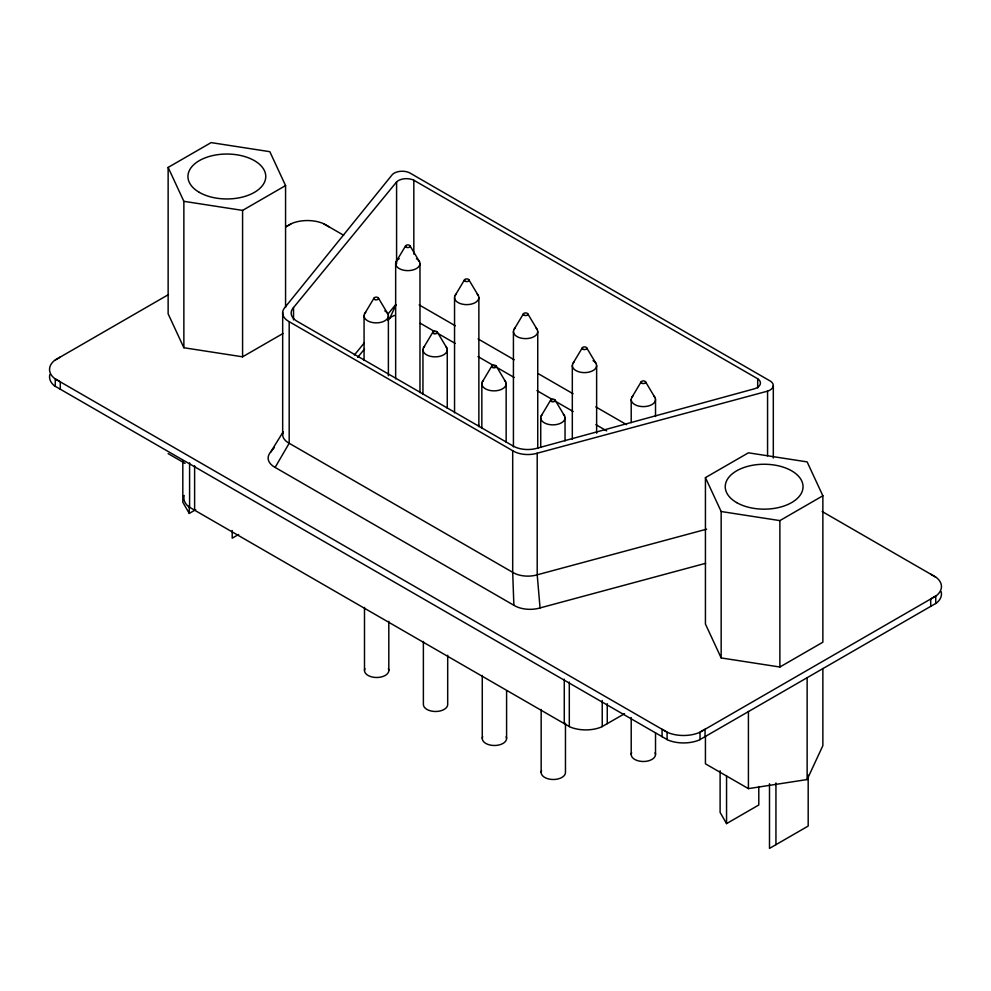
<?xml version="1.0" encoding="UTF-8"?>
<svg xmlns="http://www.w3.org/2000/svg" width="991" height="991" viewBox="0 0 991 991"><rect width="100%" height="100%" fill="white"/><g stroke="black" fill="none" stroke-linecap="round" stroke-linejoin="round"><path stroke-width="1.49" d="M387.89 320.539L389.835 318.161L395.966 304.881M705.431 736.04L705.431 763.813L748.416 788.625L807.132 779.545L822.864 745.641L822.864 668.504M705.592 563.322L540.058 607.929A21.988 12.697 0 0 1 513.871 605.266L275.114 467.418L289.186 443.274L289.186 321.679A20.885 12.053 0 0 1 284.863 307.52L392.362 174.527A11.322 6.541 0 0 1 409.531 172.781L770.589 381.238A11.273 6.503 0 0 1 767.567 391.148L767.567 455.798M364.477 314.036L373.991 298.13M396.066 261.797L405.579 245.892M423.368 348.027L432.881 332.134M454.956 295.789L464.469 279.896M482.258 382.03L491.759 366.125M513.846 329.792L523.359 313.887M541.136 416.022L550.649 400.129M572.736 363.784L582.25 347.891M631.614 397.787L641.127 381.882M275.114 467.418A22.31 12.883 0 0 1 270.493 452.305L283.265 431.704M270.493 452.305L274.383 447.486M293.534 319.858L293.534 307.544L396.586 181.948A11.359 6.553 0 0 1 413.829 180.226L757.694 378.76L757.694 387.989M354.382 354.989L364.192 343.022M387.754 314.32L395.595 304.745M357.689 357.342L364.502 349.03M49.872 374.511A26.868 15.509 0 0 0 54.517 385.883L667.984 740.066A26.868 15.509 0 0 0 699.126 740.066L936.483 603.024A26.868 15.509 0 0 0 941.128 591.652M282.968 333.509L242.584 356.822L183.868 347.742L168.136 313.837L168.136 167.417L211.12 142.605L269.837 151.685L285.569 185.59L285.569 307.346M168.136 167.417L183.868 201.322L242.584 210.402L285.569 185.59M55.273 359.944L168.458 294.6M290.982 223.855L285.953 226.766L291.874 223.421A26.868 15.509 0 0 1 323.016 223.421L328.938 226.766M182.815 460.58L182.815 502.239L189.269 513.4L195.71 509.684M238.658 534.471L232.204 538.187L232.204 530.495M705.431 477.625L748.416 452.813L807.132 461.893L822.864 495.785L822.864 642.205L779.88 667.017L721.163 657.937L705.431 624.045L705.431 477.625L721.163 511.517L721.163 657.937M721.163 511.517L779.88 520.609L822.864 495.785M184.19 495.488A26.868 15.509 0 0 0 188.847 506.872L570.197 727.035A26.868 15.509 0 0 0 601.339 727.035L624.565 713.706M720.11 770.787L720.11 812.434L726.552 823.608L758.796 804.989L758.796 786.52M60.29 357.045L54.517 360.464A26.868 15.509 0 0 0 54.517 378.438L60.29 381.857L60.29 389.302M289.186 321.679L512.694 450.719A20.576 11.88 0 0 0 537.209 453.221L767.567 391.148M706.633 529.169L537.209 574.817A20.576 11.88 0 0 1 512.694 572.327L289.186 443.274A20.885 12.053 0 0 1 282.869 432.782M930.71 574.185L936.483 577.604A26.868 15.509 0 0 1 936.483 595.579L930.71 598.998L930.71 606.442M323.908 223.855L343.679 235.276M822.146 511.505L935.727 577.084M419.181 304.918L455.315 325.779M478.058 338.91L514.18 359.77M538.262 373.669L573.058 393.749M595.802 406.892L626.572 424.656M420.333 323.289L435.074 331.799M437.749 333.348L455.179 343.406M477.972 356.562L514.168 377.46M536.961 390.627L553.04 399.906M555.728 401.454L573.157 411.525M595.938 424.681L606.665 430.874M168.136 453.605L185.069 463.379M645.599 381.882L655.101 397.787M586.709 347.891L596.223 363.784M527.819 313.887L537.333 329.792M555.109 400.129L564.622 416.022M468.929 279.896L478.442 295.789M496.231 366.125L505.744 382.03M410.051 245.892L419.552 261.797M437.341 332.134L446.854 348.027M378.451 298.13L387.964 314.036M540.058 607.929L537.209 574.817L537.209 453.221M513.871 605.266L512.694 572.327L512.694 450.719M935.727 603.544L935.727 596.099L700.018 732.188L700.018 739.633M808.185 775.148L808.185 826.06L769.499 848.395L769.499 783.745M807.132 677.72L807.132 779.545M779.88 520.609L779.88 667.017M775.941 782.964L775.941 844.666M773.314 385.66L773.314 458.003M748.416 711.488L748.416 788.625M726.552 775.891L726.552 823.608M705.047 736.734L705.047 729.289L699.126 732.622A26.868 15.509 0 0 1 667.984 732.622L662.062 729.289L662.062 736.734M667.092 739.633L667.092 732.188L55.273 378.958L55.273 386.403M655.522 399.608L655.522 416.505M655.522 732.956L655.522 754.473M631.205 399.608L631.205 422.649M631.205 717.571L631.205 754.473M607.26 703.734L607.26 723.703M602.231 700.488L602.231 726.601M596.632 365.605L596.632 433.203M572.315 365.605L572.315 439.347M569.305 682.056L569.305 726.601M565.465 723.269L565.465 772.472A12.152 7.024 0 0 1 551.727 779.434A12.152 7.024 0 0 1 541.569 770.651M565.043 417.843L565.043 440.884M564.275 679.157L564.275 723.703M541.16 709.432L541.16 772.472M540.727 417.843L540.727 447.028M537.741 331.601L537.741 448.366M513.425 331.601L513.425 446.83M506.587 690.801L506.587 738.468M506.153 383.839L506.153 442.221M482.27 675.428L482.27 738.468M481.837 383.839L481.837 428.397M478.864 297.61L478.864 426.65A12.152 7.024 0 0 0 478.442 424.842M454.547 297.61L454.547 412.826M447.697 655.274L447.697 704.477A12.152 7.024 0 0 1 435.545 711.488A12.152 7.024 0 0 1 423.38 704.477L423.38 641.437M447.263 349.848L447.263 408.218M422.946 349.848L422.946 394.393M419.973 263.606L419.973 392.659M413.829 180.226L413.829 254.117M396.586 181.948L396.586 263.532M395.657 263.606L395.657 378.835M388.806 621.27L388.806 670.473M388.385 315.844L388.385 375.762M364.49 607.433L364.49 670.473M364.069 315.844L364.069 360.402M282.67 312.462L282.67 434.058M242.584 210.402L242.584 356.822M194.62 465.733L194.62 510.291M189.591 462.834L189.591 507.38M189.269 505.707L189.269 513.4M183.868 201.322L183.868 347.742M293.534 307.544A20.254 11.694 0 0 0 297.783 321.679L512.694 445.764A20.6 11.892 0 0 0 537.172 448.205L754.708 388.72A11.359 6.553 0 0 0 757.694 378.76M389.835 318.161A12.127 6.999 0 0 1 394.926 315.373M563.408 414.337A12.152 7.024 0 0 1 552.879 424.866A12.152 7.024 0 0 1 542.35 414.337M504.518 380.333A12.152 7.024 0 0 1 494.001 390.863A12.152 7.024 0 0 1 483.472 380.333M445.64 346.342A12.152 7.024 0 0 1 435.111 356.859A12.152 7.024 0 0 1 424.582 346.342M384.818 310.889A12.152 7.024 0 0 1 385.536 320.366A12.152 7.024 0 0 1 369.247 321.592A12.152 7.024 0 0 1 365.691 312.338M653.887 396.09A12.152 7.024 0 0 1 643.357 406.62A12.152 7.024 0 0 1 632.828 396.09M593.076 360.637A12.152 7.024 0 0 1 593.782 370.114A12.152 7.024 0 0 1 577.505 371.352A12.152 7.024 0 0 1 573.95 362.099M416.406 258.651A12.152 7.024 0 0 1 416.406 268.573A12.152 7.024 0 0 1 399.212 268.573A12.152 7.024 0 0 1 399.212 258.651M477.228 294.104A12.152 7.024 0 0 1 466.699 304.633A12.152 7.024 0 0 1 456.17 294.104M536.119 328.095A12.152 7.024 0 0 1 525.589 338.625A12.152 7.024 0 0 1 515.06 328.095M506.166 736.66A12.152 7.024 0 0 1 494.422 745.492A12.152 7.024 0 0 1 482.679 736.66M655.101 752.665A12.152 7.024 0 0 1 643.357 761.497A12.152 7.024 0 0 1 631.614 752.665M388.398 668.652A12.152 7.024 0 0 1 376.654 677.497A12.152 7.024 0 0 1 364.911 668.652M551.244 401.417A2.304 1.338 0 0 0 555.109 400.81A2.304 1.338 0 0 0 552.284 399.187A2.304 1.338 0 0 0 551.244 401.417M492.366 367.413A2.304 1.338 0 0 0 496.231 366.819A2.304 1.338 0 0 0 493.394 365.184A2.304 1.338 0 0 0 492.366 367.413M433.959 333.633A2.304 1.338 0 0 0 437.415 332.48A2.304 1.338 0 0 0 433.959 331.316A2.304 1.338 0 0 0 433.959 333.633M375.069 299.629A2.304 1.338 0 0 0 378.537 298.477A2.304 1.338 0 0 0 375.069 297.325A2.304 1.338 0 0 0 375.069 299.629M642.205 383.381A2.304 1.338 0 0 0 645.674 382.229A2.304 1.338 0 0 0 642.205 381.077A2.304 1.338 0 0 0 642.205 383.381M583.315 349.389A2.304 1.338 0 0 0 586.783 348.237A2.304 1.338 0 0 0 583.315 347.073A2.304 1.338 0 0 0 583.315 349.389M406.657 247.391A2.304 1.338 0 0 0 410.125 246.239A2.304 1.338 0 0 0 406.657 245.087A2.304 1.338 0 0 0 406.657 247.391M465.547 281.394A2.304 1.338 0 0 0 469.016 280.242A2.304 1.338 0 0 0 465.547 279.078A2.304 1.338 0 0 0 465.547 281.394M524.437 315.386A2.304 1.338 0 0 0 527.893 314.234A2.304 1.338 0 0 0 524.437 313.082A2.304 1.338 0 0 0 524.437 315.386M199.352 192.39A38.909 22.459 0 0 0 264.436 182.319A38.909 22.459 0 0 0 216.781 154.807A38.909 22.459 0 0 0 199.352 192.39M736.635 502.586A38.909 22.459 0 0 0 801.719 492.515A38.909 22.459 0 0 0 754.077 465.014A38.909 22.459 0 0 0 736.635 502.586"/></g></svg>
